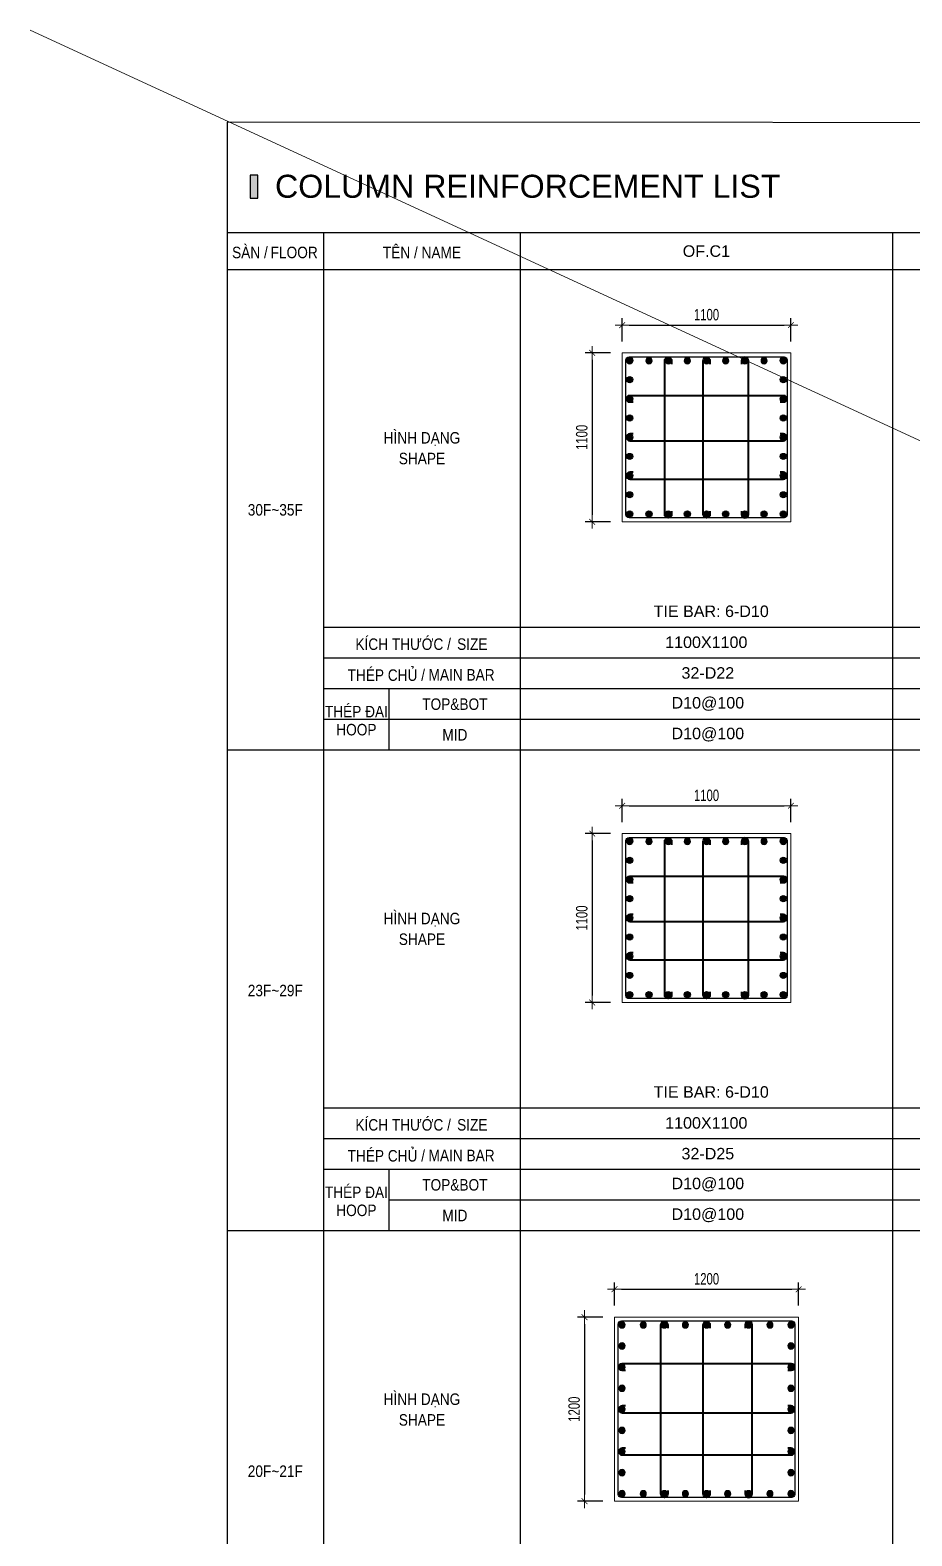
# Model space of a CAD drawing. Header units: millimetres. Extents: x 49323 to 406889, y -6102 to 181761.
# Drawn here: x 302635 to 308382, y 93711 to 103525 of the extents above; entities that cross this region are included whole.
import ezdxf
from ezdxf.enums import TextEntityAlignment as Align

# ---------------------------------------------------------------- set-up
doc = ezdxf.new("R2010")
doc.units = ezdxf.units.MM
doc.linetypes.add('CENTER2', pattern=[1.125, 0.75, -0.125, 0.125, -0.125])
doc.layers.get('Defpoints').update_dxf_attribs({"color": 151, "lineweight": 9})
for name, color, linetype in [('2', 2, 'Continuous'), ('A-ANNO-LEAD', 4, 'Continuous'), ('CEN', 1, 'CENTER2'), ('STL', 3, 'Continuous'), ('TIT1', 3, 'Continuous'), ('TXT', 3, 'Continuous')]:
    doc.layers.add(name, color=color, linetype=linetype)
for name, color, linetype, lineweight in [('NDC_S_CONTINUOUS', 3, 'Continuous', 20), ('NDC_S_DIM', 1, 'Continuous', 15), ('NDC_S_STIRRUP', 4, 'Continuous', 40), ('NDC_S_VN TEXT', 7, 'Continuous', 20)]:
    doc.layers.add(name, color=color, linetype=linetype, lineweight=lineweight)
doc.styles.add('ARIAL', font='arial.ttf', dxfattribs={"width": 0.8})
doc.styles.add('NDC_ARIAL', font='arial.ttf', dxfattribs={"width": 0.85})
doc.styles.add('NDC_DIM', font='', dxfattribs={"width": 0.75})
doc.styles.get('NDC_DIM').set_extended_font_data('Dotum')
doc.dimstyles.new('NDC_dim_30', dxfattribs={"dimscale": 30, "dimtxt": 2.5, "dimasz": 1.5, "dimexe": 1.5, "dimexo": 2.5, "dimgap": 1, "dimtad": 1, "dimdec": 0, "dimzin": 0, "dimdsep": 46, "dimtxsty": 'NDC_DIM', "dimblk": 'DIMMARK', "dimcen": 0.09, "dimdle": 1.2, "dimclrd": 1, "dimclre": 1, "dimclrt": 3, "dimadec": 0, "dimazin": 0, "dimtfac": 1, "dimtdec": 0, "dimtix": 1, "dimtofl": 0, "dimtmove": 0, "dimatfit": 3, "dimfxl": 8, "dimfxlon": 1, "dimtolj": 1, "dimtzin": 0, "dimarcsym": 0})

# ---------------------------------------------------------------- blocks, each defined once
blk = doc.blocks.new('DIMMARK')
at = {"layer": 'NDC_S_DIM', "color": 1}
blk.add_line((-1.5, 0), (1, 0), dxfattribs=at)
at = {"layer": 'NDC_S_DIM', "color": 2, "const_width": 0.1}
blk.add_lwpolyline([(-0.42, -0.42), (0.42, 0.42)], dxfattribs=at)
blk = doc.blocks.new('*D708')
at = {"layer": 'Defpoints', "color": 0, "ltscale": 40, "transparency": 16777216}
for p in [(307644, 95318.5), (306444, 95136.9), (307644, 95136.9)]:
    blk.add_point(p, dxfattribs=at)
at = {"layer": 'NDC_S_DIM', "color": 1, "lineweight": -2, "ltscale": 40, "transparency": 16777216}
for p, q in [((306444, 95211.9), (306444, 95363.5)), ((306489, 95318.5), (307599, 95318.5)), ((307644, 95211.9), (307644, 95363.5))]:
    blk.add_line(p, q, dxfattribs=at)
at = {"layer": 'NDC_S_DIM', "color": 1, "lineweight": -2, "ltscale": 40, "transparency": 16777216, "xscale": 45, "yscale": 45, "zscale": 45, "rotation": 180}
blk.add_blockref('DIMMARK', (306444, 95318.5), dxfattribs=at)
at = {"layer": 'NDC_S_DIM', "color": 1, "lineweight": -2, "ltscale": 40, "transparency": 16777216, "xscale": 45, "yscale": 45, "zscale": 45}
blk.add_blockref('DIMMARK', (307644, 95318.5), dxfattribs=at)
at = {"layer": 'NDC_S_DIM', "color": 3, "ltscale": 40, "transparency": 16777216, "insert": (307044, 95386), "char_height": 75, "attachment_point": 5, "style": 'NDC_DIM'}
blk.add_mtext('\\A1;1200', dxfattribs=at)
blk = doc.blocks.new('*D709')
at = {"layer": 'Defpoints', "color": 0, "ltscale": 40, "transparency": 16777216}
for p in [(306444, 95136.9), (306248.6, 93936.9), (306444, 93936.9)]:
    blk.add_point(p, dxfattribs=at)
at = {"layer": 'NDC_S_DIM', "color": 1, "lineweight": -2, "ltscale": 40, "transparency": 16777216}
for p, q in [((306369, 95136.9), (306203.6, 95136.9)), ((306248.6, 95091.9), (306248.6, 93981.9)), ((306369, 93936.9), (306203.6, 93936.9))]:
    blk.add_line(p, q, dxfattribs=at)
at = {"layer": 'NDC_S_DIM', "color": 1, "lineweight": -2, "ltscale": 40, "transparency": 16777216, "xscale": 45, "yscale": 45, "zscale": 45}
for p, rotation in [((306248.6, 95136.9), 90), ((306248.6, 93936.9), 270)]:
    blk.add_blockref('DIMMARK', p, dxfattribs=dict(at, rotation=rotation))
at = {"layer": 'NDC_S_DIM', "color": 3, "ltscale": 40, "transparency": 16777216, "insert": (306181.1, 94536.9), "char_height": 75, "attachment_point": 5, "rotation": 90, "style": 'NDC_DIM'}
blk.add_mtext('\\A1;1200', dxfattribs=at)
blk = doc.blocks.new('8')
at = {"layer": '2'}
blk.add_hatch(color=256, dxfattribs=at).paths.add_polyline_path([(20, 0, 0.386127), (1.9, 19.9), (-1.9, 19.9, 0.386127), (-20, 0, 1)])
blk.add_circle((0, 0), 20, dxfattribs=at)
blk = doc.blocks.new('5')
at = {"layer": 'CEN', "rotation": 180}
blk.add_blockref('8', (0, 0), dxfattribs=at)
blk = doc.blocks.new('*U710')
at = {"layer": 'STL', "xscale": -1, "rotation": 270}
blk.add_blockref('5', (0, 0), dxfattribs=at)
blk = doc.blocks.new('*U711')
at = {"layer": 'NDC_S_DIM', "color": 0, "linetype": 'ByBlock', "lineweight": -2, "transparency": 16777216}
for p in [(306393.8, 95024.2), (306531.3, 95024.2), (306668.9, 95024.2), (306806.4, 95024.2), (306944, 95024.2), (307081.5, 95024.2), (307219.1, 95024.2), (307356.7, 95024.2), (307494.2, 95024.2)]:
    blk.add_blockref('*U710', p, dxfattribs=at)
blk = doc.blocks.new('*U713')
at = {"layer": 'STL', "xscale": -1, "rotation": 270}
blk.add_blockref('5', (0, 0), dxfattribs=at)
blk = doc.blocks.new('*U712')
at = {"layer": 'NDC_S_DIM', "color": 0, "linetype": 'ByBlock', "lineweight": -2, "transparency": 16777216}
for p in [(306393.8, 95024.2), (306531.3, 95024.2), (306668.9, 95024.2), (306806.4, 95024.2), (306944, 95024.2), (307081.5, 95024.2), (307219.1, 95024.2), (307356.7, 95024.2), (307494.2, 95024.2)]:
    blk.add_blockref('*U713', p, dxfattribs=at)
blk = doc.blocks.new('*U715')
at = {"layer": 'STL', "xscale": -1, "rotation": 270}
blk.add_blockref('5', (0, 0), dxfattribs=at)
blk = doc.blocks.new('*U714')
at = {"layer": 'NDC_S_DIM', "color": 0, "linetype": 'ByBlock', "lineweight": -2, "transparency": 16777216}
for p in [(306393.8, 95024.2), (306531.3, 95024.2), (306668.9, 95024.2), (306806.4, 95024.2), (306944, 95024.2), (307081.5, 95024.2), (307219.1, 95024.2), (307356.7, 95024.2), (307494.2, 95024.2)]:
    blk.add_blockref('*U715', p, dxfattribs=at)
blk = doc.blocks.new('*U717')
at = {"layer": 'STL', "xscale": -1, "rotation": 270}
blk.add_blockref('5', (0, 0), dxfattribs=at)
blk = doc.blocks.new('*U716')
at = {"layer": 'NDC_S_DIM', "color": 0, "linetype": 'ByBlock', "lineweight": -2, "transparency": 16777216}
for p in [(306393.8, 95024.2), (306531.3, 95024.2), (306668.9, 95024.2), (306806.4, 95024.2), (306944, 95024.2), (307081.5, 95024.2), (307219.1, 95024.2), (307356.7, 95024.2), (307494.2, 95024.2)]:
    blk.add_blockref('*U717', p, dxfattribs=at)
blk = doc.blocks.new('*D718')
at = {"layer": 'Defpoints', "color": 0, "ltscale": 40, "transparency": 16777216}
for p in [(307594, 98469.5), (306494, 98287.9), (307594, 98287.9)]:
    blk.add_point(p, dxfattribs=at)
at = {"layer": 'NDC_S_DIM', "color": 1, "lineweight": -2, "ltscale": 40, "transparency": 16777216}
for p, q in [((306494, 98362.9), (306494, 98514.5)), ((306539, 98469.5), (307549, 98469.5)), ((307594, 98362.9), (307594, 98514.5))]:
    blk.add_line(p, q, dxfattribs=at)
at = {"layer": 'NDC_S_DIM', "color": 1, "lineweight": -2, "ltscale": 40, "transparency": 16777216, "xscale": 45, "yscale": 45, "zscale": 45, "rotation": 180}
blk.add_blockref('DIMMARK', (306494, 98469.5), dxfattribs=at)
at = {"layer": 'NDC_S_DIM', "color": 1, "lineweight": -2, "ltscale": 40, "transparency": 16777216, "xscale": 45, "yscale": 45, "zscale": 45}
blk.add_blockref('DIMMARK', (307594, 98469.5), dxfattribs=at)
at = {"layer": 'NDC_S_DIM', "color": 3, "ltscale": 40, "transparency": 16777216, "insert": (307044, 98537.1), "char_height": 75, "attachment_point": 5, "style": 'NDC_DIM'}
blk.add_mtext('\\A1;1100', dxfattribs=at)
blk = doc.blocks.new('*D719')
at = {"layer": 'Defpoints', "color": 0, "ltscale": 40, "transparency": 16777216}
for p in [(306494, 98287.9), (306298.6, 97187.9), (306494, 97187.9)]:
    blk.add_point(p, dxfattribs=at)
at = {"layer": 'NDC_S_DIM', "color": 1, "lineweight": -2, "ltscale": 40, "transparency": 16777216}
for p, q in [((306419, 98287.9), (306253.6, 98287.9)), ((306298.6, 98242.9), (306298.6, 97232.9)), ((306419, 97187.9), (306253.6, 97187.9))]:
    blk.add_line(p, q, dxfattribs=at)
at = {"layer": 'NDC_S_DIM', "color": 1, "lineweight": -2, "ltscale": 40, "transparency": 16777216, "xscale": 45, "yscale": 45, "zscale": 45}
for p, rotation in [((306298.6, 98287.9), 90), ((306298.6, 97187.9), 270)]:
    blk.add_blockref('DIMMARK', p, dxfattribs=dict(at, rotation=rotation))
at = {"layer": 'NDC_S_DIM', "color": 3, "ltscale": 40, "transparency": 16777216, "insert": (306231.1, 97737.9), "char_height": 75, "attachment_point": 5, "rotation": 90, "style": 'NDC_DIM'}
blk.add_mtext('\\A1;1100', dxfattribs=at)
blk = doc.blocks.new('*U720')
at = {"layer": 'STL', "xscale": -1, "rotation": 270}
blk.add_blockref('5', (0, 0), dxfattribs=at)
blk = doc.blocks.new('*U721')
at = {"layer": 'NDC_S_DIM', "color": 0, "linetype": 'ByBlock', "lineweight": -2, "transparency": 16777216}
for p in [(306493.8, 98119.1), (306618.8, 98119.1), (306743.9, 98119.1), (306868.9, 98119.1), (306994, 98119.1), (307119, 98119.1), (307244.1, 98119.1), (307369.2, 98119.1), (307494.2, 98119.1)]:
    blk.add_blockref('*U720', p, dxfattribs=at)
blk = doc.blocks.new('*U722')
at = {"layer": 'STL', "xscale": -1, "rotation": 270}
blk.add_blockref('5', (0, 0), dxfattribs=at)
blk = doc.blocks.new('*U723')
at = {"layer": 'NDC_S_DIM', "color": 0, "linetype": 'ByBlock', "lineweight": -2, "transparency": 16777216}
for p in [(306493.8, 98119.1), (306618.8, 98119.1), (306743.9, 98119.1), (306868.9, 98119.1), (306994, 98119.1), (307119, 98119.1), (307244.1, 98119.1), (307369.2, 98119.1), (307494.2, 98119.1)]:
    blk.add_blockref('*U722', p, dxfattribs=at)
blk = doc.blocks.new('*U724')
at = {"layer": 'STL', "xscale": -1, "rotation": 270}
blk.add_blockref('5', (0, 0), dxfattribs=at)
blk = doc.blocks.new('*U725')
at = {"layer": 'NDC_S_DIM', "color": 0, "linetype": 'ByBlock', "lineweight": -2, "transparency": 16777216}
for p in [(306493.8, 98119.1), (306618.8, 98119.1), (306743.9, 98119.1), (306868.9, 98119.1), (306994, 98119.1), (307119, 98119.1), (307244.1, 98119.1), (307369.2, 98119.1), (307494.2, 98119.1)]:
    blk.add_blockref('*U724', p, dxfattribs=at)
blk = doc.blocks.new('*U726')
at = {"layer": 'STL', "xscale": -1, "rotation": 270}
blk.add_blockref('5', (0, 0), dxfattribs=at)
blk = doc.blocks.new('*U727')
at = {"layer": 'NDC_S_DIM', "color": 0, "linetype": 'ByBlock', "lineweight": -2, "transparency": 16777216}
for p in [(306493.8, 98119.1), (306618.8, 98119.1), (306743.9, 98119.1), (306868.9, 98119.1), (306994, 98119.1), (307119, 98119.1), (307244.1, 98119.1), (307369.2, 98119.1), (307494.2, 98119.1)]:
    blk.add_blockref('*U726', p, dxfattribs=at)
blk = doc.blocks.new('*D736')
at = {"layer": 'Defpoints', "color": 0, "ltscale": 40, "transparency": 16777216}
for p in [(307594, 101602.2), (306494, 101420.6), (307594, 101420.6)]:
    blk.add_point(p, dxfattribs=at)
at = {"layer": 'NDC_S_DIM', "color": 1, "lineweight": -2, "ltscale": 40, "transparency": 16777216}
for p, q in [((306494, 101495.6), (306494, 101647.2)), ((306539, 101602.2), (307549, 101602.2)), ((307594, 101495.6), (307594, 101647.2))]:
    blk.add_line(p, q, dxfattribs=at)
at = {"layer": 'NDC_S_DIM', "color": 1, "lineweight": -2, "ltscale": 40, "transparency": 16777216, "xscale": 45, "yscale": 45, "zscale": 45, "rotation": 180}
blk.add_blockref('DIMMARK', (306494, 101602.2), dxfattribs=at)
at = {"layer": 'NDC_S_DIM', "color": 1, "lineweight": -2, "ltscale": 40, "transparency": 16777216, "xscale": 45, "yscale": 45, "zscale": 45}
blk.add_blockref('DIMMARK', (307594, 101602.2), dxfattribs=at)
at = {"layer": 'NDC_S_DIM', "color": 3, "ltscale": 40, "transparency": 16777216, "insert": (307044, 101669.8), "char_height": 75, "attachment_point": 5, "style": 'NDC_DIM'}
blk.add_mtext('\\A1;1100', dxfattribs=at)
blk = doc.blocks.new('*D737')
at = {"layer": 'Defpoints', "color": 0, "ltscale": 40, "transparency": 16777216}
for p in [(306494, 101420.6), (306298.6, 100320.6), (306494, 100320.6)]:
    blk.add_point(p, dxfattribs=at)
at = {"layer": 'NDC_S_DIM', "color": 1, "lineweight": -2, "ltscale": 40, "transparency": 16777216}
for p, q in [((306419, 101420.6), (306253.6, 101420.6)), ((306298.6, 101375.6), (306298.6, 100365.6)), ((306419, 100320.6), (306253.6, 100320.6))]:
    blk.add_line(p, q, dxfattribs=at)
at = {"layer": 'NDC_S_DIM', "color": 1, "lineweight": -2, "ltscale": 40, "transparency": 16777216, "xscale": 45, "yscale": 45, "zscale": 45}
for p, rotation in [((306298.6, 101420.6), 90), ((306298.6, 100320.6), 270)]:
    blk.add_blockref('DIMMARK', p, dxfattribs=dict(at, rotation=rotation))
at = {"layer": 'NDC_S_DIM', "color": 3, "ltscale": 40, "transparency": 16777216, "insert": (306231.1, 100870.6), "char_height": 75, "attachment_point": 5, "rotation": 90, "style": 'NDC_DIM'}
blk.add_mtext('\\A1;1100', dxfattribs=at)
blk = doc.blocks.new('*U730')
at = {"layer": 'STL', "xscale": -1, "rotation": 270}
blk.add_blockref('5', (0, 0), dxfattribs=at)
blk = doc.blocks.new('*U731')
at = {"layer": 'NDC_S_DIM', "color": 0, "linetype": 'ByBlock', "lineweight": -2, "transparency": 16777216}
for p in [(306493.8, 98119.1), (306618.8, 98119.1), (306743.9, 98119.1), (306868.9, 98119.1), (306994, 98119.1), (307119, 98119.1), (307244.1, 98119.1), (307369.2, 98119.1), (307494.2, 98119.1)]:
    blk.add_blockref('*U730', p, dxfattribs=at)
blk = doc.blocks.new('*U732')
at = {"layer": 'STL', "xscale": -1, "rotation": 270}
blk.add_blockref('5', (0, 0), dxfattribs=at)
blk = doc.blocks.new('*U733')
at = {"layer": 'NDC_S_DIM', "color": 0, "linetype": 'ByBlock', "lineweight": -2, "transparency": 16777216}
for p in [(306493.8, 98119.1), (306618.8, 98119.1), (306743.9, 98119.1), (306868.9, 98119.1), (306994, 98119.1), (307119, 98119.1), (307244.1, 98119.1), (307369.2, 98119.1), (307494.2, 98119.1)]:
    blk.add_blockref('*U732', p, dxfattribs=at)
blk = doc.blocks.new('*U734')
at = {"layer": 'STL', "xscale": -1, "rotation": 270}
blk.add_blockref('5', (0, 0), dxfattribs=at)
blk = doc.blocks.new('*U735')
at = {"layer": 'NDC_S_DIM', "color": 0, "linetype": 'ByBlock', "lineweight": -2, "transparency": 16777216}
for p in [(306493.8, 98119.1), (306618.8, 98119.1), (306743.9, 98119.1), (306868.9, 98119.1), (306994, 98119.1), (307119, 98119.1), (307244.1, 98119.1), (307369.2, 98119.1), (307494.2, 98119.1)]:
    blk.add_blockref('*U734', p, dxfattribs=at)
blk = doc.blocks.new('*U728')
at = {"layer": 'STL', "xscale": -1, "rotation": 270}
blk.add_blockref('5', (0, 0), dxfattribs=at)
blk = doc.blocks.new('*U729')
at = {"layer": 'NDC_S_DIM', "color": 0, "linetype": 'ByBlock', "lineweight": -2, "transparency": 16777216}
for p in [(306493.8, 98119.1), (306618.8, 98119.1), (306743.9, 98119.1), (306868.9, 98119.1), (306994, 98119.1), (307119, 98119.1), (307244.1, 98119.1), (307369.2, 98119.1), (307494.2, 98119.1)]:
    blk.add_blockref('*U728', p, dxfattribs=at)

msp = doc.modelspace()

# ---------------------------------------------------------------- hatches: boundary and pattern name
at = {"layer": 'TXT'}
msp.add_hatch(color=7, dxfattribs=at).paths.add_polyline_path([(304119.1, 102429.5), (304119.1, 102579.5), (304069.1, 102579.5), (304069.1, 102429.5)])

# ---------------------------------------------------------------- linework, layer by layer
at = {"layer": 'A-ANNO-LEAD'}
msp.add_lwpolyline([(303919.1, 86304.5), (325254.1, 86291.4), (325254.1, 102911.4), (303919.1, 102924.5)], close=True, dxfattribs=at)
at = {"layer": 'Defpoints', "ltscale": 40}
msp.add_line((302635, 103524.5), (380959.6, 67394), dxfattribs=at)
at = {"layer": 'NDC_S_CONTINUOUS', "ltscale": 70}
for points in [[(307594, 101420.6), (307594, 100320.6), (306494, 100320.6), (306494, 101420.6), (307594, 101420.6)], [(307594, 98287.9), (307594, 97187.9), (306494, 97187.9), (306494, 98287.9), (307594, 98287.9)], [(307644, 95136.9), (307644, 93936.9), (306444, 93936.9), (306444, 95136.9), (307644, 95136.9)]]:
    msp.add_lwpolyline(points, dxfattribs=at)
at = {"layer": 'NDC_S_STIRRUP', "lineweight": -2, "ltscale": 1000}
for points in [[(307569, 101375.6), (307569, 100365.6, -0.414214), (307549, 100345.6), (306539, 100345.6, -0.414214), (306519, 100365.6), (306519, 101375.6, -0.414214), (306539, 101395.6), (307549, 101395.6, -0.414214)], [(307569, 98242.9), (307569, 97232.9, -0.414214), (307549, 97212.9), (306539, 97212.9, -0.414214), (306519, 97232.9), (306519, 98242.9, -0.414214), (306539, 98262.9), (307549, 98262.9, -0.414214)], [(307619, 95091.9), (307619, 93981.9, -0.414214), (307599, 93961.9), (306489, 93961.9, -0.414214), (306469, 93981.9), (306469, 95091.9, -0.414214), (306489, 95111.9), (307599, 95111.9, -0.414214)]]:
    msp.add_lwpolyline(points, format="xyb", close=True, dxfattribs=at)
at = {"layer": 'NDC_S_STIRRUP'}
for points in [[(306816.4, 100390.3), (306816.4, 100368.1, -1), (306771.4, 100368.1), (306771.4, 101370.1, -1), (306816.4, 101370.1), (306816.4, 101348)], [(307066.5, 100390.3), (307066.5, 100368.1, -1), (307021.5, 100368.1), (307021.5, 101370.1, -1), (307066.5, 101370.1), (307066.5, 101348)], [(307271.6, 100390.3), (307271.6, 100368.1, 1), (307316.6, 100368.1), (307316.6, 101370.1, 1), (307271.6, 101370.1), (307271.6, 101348)], [(306565.9, 101099), (306543.8, 101099, -1), (306543.8, 101144), (307545.8, 101144, -1), (307545.8, 101099), (307523.7, 101099)], [(306565.9, 100893.9), (306543.8, 100893.9, 1), (306543.8, 100848.9), (307545.8, 100848.9, 1), (307545.8, 100893.9), (307523.7, 100893.9)], [(306565.9, 100643.8), (306543.8, 100643.8, 1), (306543.8, 100598.7), (307545.8, 100598.7, 1), (307545.8, 100643.8), (307523.7, 100643.8)], [(306816.4, 97257.6), (306816.4, 97235.4, -1), (306771.4, 97235.4), (306771.4, 98237.4, -1), (306816.4, 98237.4), (306816.4, 98215.3)], [(307066.5, 97257.6), (307066.5, 97235.4, -1), (307021.5, 97235.4), (307021.5, 98237.4, -1), (307066.5, 98237.4), (307066.5, 98215.3)], [(307271.6, 97257.6), (307271.6, 97235.4, 1), (307316.6, 97235.4), (307316.6, 98237.4, 1), (307271.6, 98237.4), (307271.6, 98215.3)], [(306565.9, 97966.3), (306543.8, 97966.3, -1), (306543.8, 98011.3), (307545.8, 98011.3, -1), (307545.8, 97966.3), (307523.7, 97966.3)], [(306565.9, 97761.2), (306543.8, 97761.2, 1), (306543.8, 97716.2), (307545.8, 97716.2, 1), (307545.8, 97761.2), (307523.7, 97761.2)], [(306565.9, 97511.1), (306543.8, 97511.1, 1), (306543.8, 97466), (307545.8, 97466, 1), (307545.8, 97511.1), (307523.7, 97511.1)], [(306791.4, 94006.5), (306791.4, 93984.4, -1), (306746.4, 93984.4), (306746.4, 95086.4, -1), (306791.4, 95086.4), (306791.4, 95064.2)], [(307066.5, 94006.5), (307066.5, 93984.4, -1), (307021.5, 93984.4), (307021.5, 95086.4, -1), (307066.5, 95086.4), (307066.5, 95064.2)], [(307296.6, 94006.5), (307296.6, 93984.4, 1), (307341.6, 93984.4), (307341.6, 95086.4, 1), (307296.6, 95086.4), (307296.6, 95064.2)], [(306515.9, 94788.8), (306493.8, 94788.8, -1), (306493.8, 94833.8), (307595.8, 94833.8, -1), (307595.8, 94788.8), (307573.7, 94788.8)], [(306515.9, 94558.7), (306493.8, 94558.7, 1), (306493.8, 94513.6), (307595.8, 94513.6, 1), (307595.8, 94558.7), (307573.7, 94558.7)], [(306515.9, 94283.5), (306493.8, 94283.5, 1), (306493.8, 94238.5), (307595.8, 94238.5, 1), (307595.8, 94283.5), (307573.7, 94283.5)]]:
    msp.add_lwpolyline(points, format="xyb", dxfattribs=at)
at = {"layer": 'TIT1', "color": 2}
msp.add_line((303919.1, 102204.5), (325254.1, 102204.5), dxfattribs=at)
at = {"layer": 'TIT1'}
for p, q in [((304547, 102204.5), (304547, 86304.5)), ((305830.9, 86304.5), (305830.9, 102204.5)), ((308257, 102204.5), (308257, 86304.5)), ((303919.1, 101964.5), (325254.1, 101964.5)), ((325254.1, 98831.8), (303919.1, 98831.8)), ((325254.1, 95699.1), (303919.1, 95699.1))]:
    msp.add_line(p, q, dxfattribs=at)
at = {"layer": 'TIT1', "color": 8}
for p, q in [((325254.1, 99631.8), (304547, 99631.8)), ((325254.1, 99431.8), (304547, 99431.8)), ((325254.1, 99231.8), (304547, 99231.8)), ((304976.2, 98831.8), (304976.2, 99231.8)), ((325254.1, 99031.8), (304547, 99031.8)), ((325254.1, 96499.1), (304547, 96499.1)), ((325254.1, 96299.1), (304547, 96299.1)), ((325254.1, 96099.1), (304547, 96099.1)), ((304976.2, 95699.1), (304976.2, 96099.1)), ((325254.1, 95899.1), (304976.2, 95899.1))]:
    msp.add_line(p, q, dxfattribs=at)
at = {"layer": 'TXT', "color": 7}
msp.add_lwpolyline([(304119.1, 102429.5), (304119.1, 102579.5), (304069.1, 102579.5), (304069.1, 102429.5)], close=True, dxfattribs=at)
msp.add_lwpolyline([(304119.1, 102429.5), (304119.1, 102579.5), (304069.1, 102579.5), (304069.1, 102429.5)], close=True, dxfattribs=at)

# ---------------------------------------------------------------- block references
at = {"layer": 'NDC_S_DIM', "xscale": -1}
for name, p, rotation in [('*U735', (208424.7, -206122.6), 270), ('*U729', (209425.1, -206122.6), 270), ('*U733', (50, 198490.2), 180), ('*U725', (208424.7, -209255.3), 270), ('*U727', (209425.1, -209255.3), 270), ('*U723', (50, 195357.5), 180)]:
    msp.add_blockref(name, p, dxfattribs=dict(at, rotation=rotation))
at = {"layer": 'NDC_S_DIM'}
for name, p in [('*U731', (50, 3251.1)), ('*U721', (50, 118.4)), ('*U711', (100, 62.2)), ('*U712', (100, -1038.3))]:
    msp.add_blockref(name, p, dxfattribs=at)
at = {"layer": 'NDC_S_DIM', "rotation": 90}
for name, p in [('*U714', (401518, -212407.8)), ('*U716', (402618.4, -212407.8))]:
    msp.add_blockref(name, p, dxfattribs=at)

# ---------------------------------------------------------------- texts
at = {"layer": 'NDC_S_VN TEXT', "style": 'NDC_ARIAL', "width": 0.85}
for s, p in [('SÀN /', (304067.7, 102084.5)), ('HÌNH DẠNG', (305189, 100868.9)), ('KÍCH THƯỚC /', (305066.6, 99531.8)), ('THÉP CHỦ /', (304956.5, 99331.8)), ('THÉP ĐAI', (304761.7, 99092.9)), ('HÌNH DẠNG', (305189, 97736.2)), ('KÍCH THƯỚC /', (305066.6, 96399.1)), ('THÉP CHỦ /', (304956.5, 96199.1)), ('THÉP ĐAI', (304761.7, 95960.2)), ('HÌNH DẠNG', (305189, 94603.5))]:
    msp.add_text(s, height=75, dxfattribs=at).set_placement(p, align=Align.MIDDLE)
at = {"layer": 'TIT1', "style": 'NDC_ARIAL', "width": 0.85}
for s, p in [('FLOOR', (304356.2, 102075.7)), ('TÊN / NAME', (305189, 102084.5)), ('SHAPE', (305189, 100732.6)), ('30F~35F', (304233.1, 100398.2)), ('SIZE', (305517.1, 99523)), ('MAIN BAR', (305447.4, 99323)), ('TOP&BOT', (305403.6, 99131.8)), ('HOOP', (304761.7, 98965.6)), ('MID', (305403.6, 98931.8)), ('SHAPE', (305189, 97599.9)), ('23F~29F', (304233.1, 97265.5)), ('SIZE', (305517.1, 96390.3)), ('MAIN BAR', (305447.4, 96190.3)), ('TOP&BOT', (305403.6, 95999.1)), ('HOOP', (304761.7, 95832.9)), ('MID', (305403.6, 95799.1)), ('SHAPE', (305189, 94467.2)), ('20F~21F', (304233.1, 94132.8))]:
    msp.add_text(s, height=75, dxfattribs=at).set_placement(p, align=Align.MIDDLE)
at = {"layer": 'TIT1', "color": 2, "style": 'NDC_ARIAL'}
msp.add_text('OF.C1', height=75, dxfattribs=at).set_placement((307043, 102084.5), align=Align.MIDDLE)
at = {"layer": 'TIT1', "style": 'NDC_ARIAL'}
for s, p in [('TIE BAR: 6-D10', (307074.3, 99737.1)), ('1100X1100', (307042.4, 99535.2)), ('32-D22', (307052.5, 99335.2)), ('D10@100', (307052.5, 99135.2)), ('D10@100', (307052.5, 98935.2)), ('TIE BAR: 6-D10', (307074.3, 96604.4)), ('1100X1100', (307042.4, 96402.5)), ('32-D25', (307052.5, 96202.5)), ('D10@100', (307052.5, 96002.5)), ('D10@100', (307052.5, 95802.5))]:
    msp.add_text(s, height=75, dxfattribs=at).set_placement(p, align=Align.MIDDLE)
at = {"layer": 'TXT', "color": 3, "style": 'ARIAL'}
msp.add_text('COLUMN REINFORCEMENT LIST', height=150, dxfattribs=at).set_placement((304231.3, 102431.9))

# ---------------------------------------------------------------- dimensions: what is measured, and where the dimension line sits
at = {"layer": 'NDC_S_DIM', "ltscale": 40}
for base, p1, p2, picture, middle in [((307594, 101602.2), (306494, 101420.6), (307594, 101420.6), '*D736', (307044, 101669.8)), ((307594, 98469.5), (306494, 98287.9), (307594, 98287.9), '*D718', (307044, 98537.1)), ((307644, 95318.5), (306444, 95136.9), (307644, 95136.9), '*D708', (307044, 95386))]:
    dim = msp.add_linear_dim(base=base, p1=p1, p2=p2, dimstyle='NDC_dim_30', dxfattribs=at)
    dim.commit()
    dim.dimension.update_dxf_attribs({"geometry": picture, "text_midpoint": middle})
for base, p1, p2, picture, middle in [((306298.6, 100320.6), (306494, 101420.6), (306494, 100320.6), '*D737', (306231.1, 100870.6)), ((306298.6, 97187.9), (306494, 98287.9), (306494, 97187.9), '*D719', (306231.1, 97737.9)), ((306248.6, 93936.9), (306444, 95136.9), (306444, 93936.9), '*D709', (306181.1, 94536.9))]:
    dim = msp.add_linear_dim(base=base, p1=p1, p2=p2, angle=90, dimstyle='NDC_dim_30', dxfattribs=at)
    dim.commit()
    dim.dimension.update_dxf_attribs({"geometry": picture, "text_midpoint": middle})

doc.saveas('drawing.dxf')
